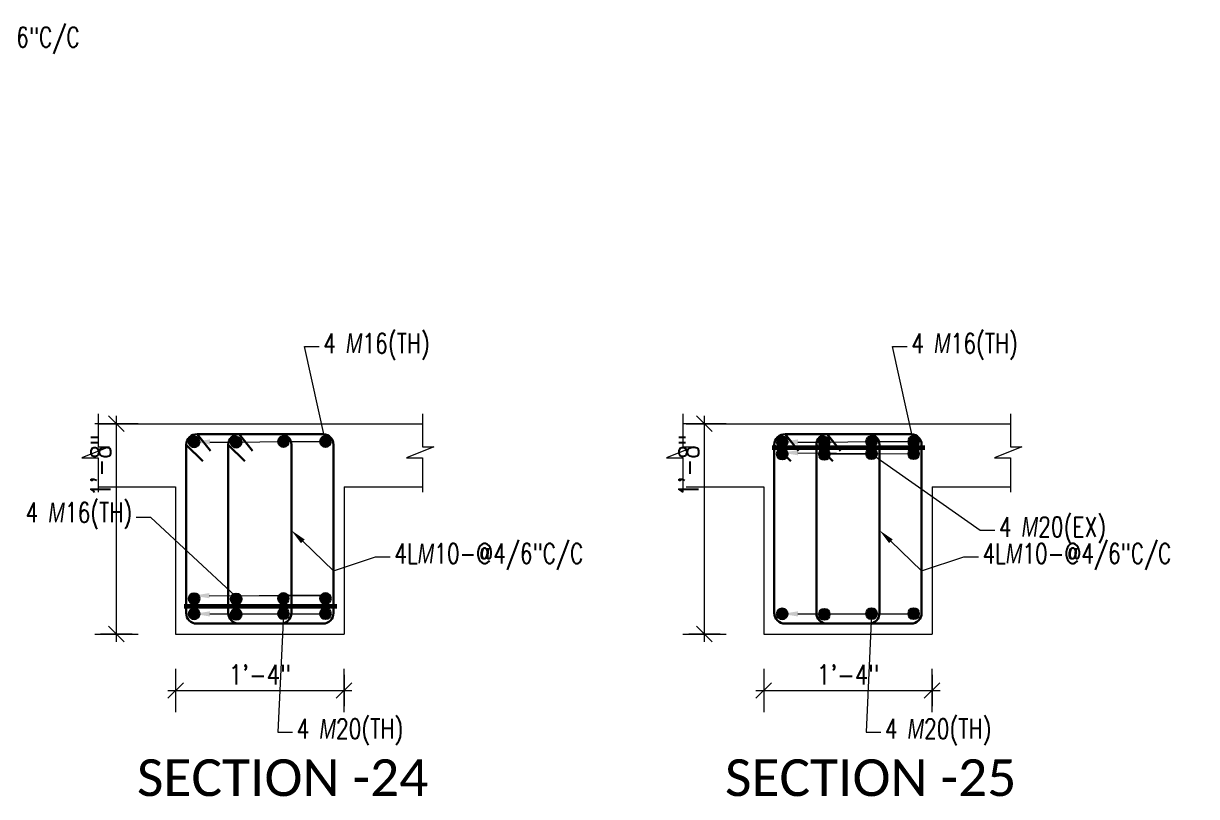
# Model space of a CAD drawing. Header units: inches. Extents: x 0 to 162649, y -36601 to -26324.
# Drawn here: x 155719.4 to 155830.9, y -36375.8 to -36302.3 of the extents above; entities that cross this region are included whole.
import ezdxf
from ezdxf import colors
from ezdxf.entities.mleader import LeaderData, LeaderLine
from ezdxf.math import Vec2, Vec3

# ---------------------------------------------------------------- set-up
doc = ezdxf.new("R2010")
doc.units = ezdxf.units.IN
doc.header["$MEASUREMENT"] = 0
for name, color, linetype, lineweight in [('Dim', 1, 'Continuous', 13), ('hatch', 252, 'Continuous', 0), ('OL_AR_Text', 140, 'Continuous', 5), ('Rein', 3, 'Continuous', 30), ('Stirrups', 191, 'Continuous', 25), ('TEXT', 7, 'Continuous', 9)]:
    doc.layers.add(name, color=color, linetype=linetype, lineweight=lineweight)
doc.styles.add('1-8 Annotative Text', font='calibri.ttf', dxfattribs={"height": 0.125})
doc.styles.add('DIM', font='simplex.shx', dxfattribs={"width": 0.75})
doc.styles.add('rmtext', font='romans.shx', dxfattribs={"width": 0.8})
doc.dimstyles.new('DIM-24', dxfattribs={"dimscale": 24, "dimtxt": 0.078125, "dimasz": 0.0625, "dimexe": 0.0625, "dimexo": 0.015625, "dimgap": 0.015625, "dimtad": 1, "dimdec": 1, "dimzin": 3, "dimdsep": 46, "dimlunit": 4, "dimtxsty": 'rmtext', "dimblk": 'OBLIQUE', "dimcen": 0.09375, "dimdle": 0.03125, "dimclrd": 1, "dimclre": 1, "dimclrt": 2, "dimadec": 0, "dimazin": 0, "dimtfac": 0.75, "dimtdec": 1, "dimtix": 1, "dimtmove": 0, "dimatfit": 3, "dimfxl": 0.0625, "dimfxlon": 1, "dimfrac": 1, "dimtolj": 1, "dimtzin": 0, "dimlwd": -1, "dimlwe": 5, "dimarcsym": 0})

# ---------------------------------------------------------------- blocks, each defined once
blk = doc.blocks.new('_Oblique')
for p, q in [((0, -1.375), (0, 1.375)), ((-0.495, -0.495), (0.495, 0.495))]:
    blk.add_line(p, q)
blk = doc.blocks.new('*D333')
at = {"layer": 'Defpoints', "color": 0, "transparency": 16777216}
for p in [(155733.88, -36360.36), (155749.88, -36360.36), (155749.88, -36365.72)]:
    blk.add_point(p, dxfattribs=at)
at = {"layer": 'Dim', "color": 1, "lineweight": 5, "transparency": 16777216}
for p, q in [((155733.88, -36364.22), (155733.88, -36367.22)), ((155749.88, -36364.22), (155749.88, -36367.22))]:
    blk.add_line(p, q, dxfattribs=at)
at = {"layer": 'Dim', "color": 1, "transparency": 16777216}
blk.add_line((155733.13, -36365.72), (155750.63, -36365.72), dxfattribs=at)
at = {"layer": 'Dim', "color": 1, "transparency": 16777216, "xscale": 1.5, "yscale": 1.5, "zscale": 1.5, "rotation": 180}
blk.add_blockref('_Oblique', (155733.88, -36365.72), dxfattribs=at)
at = {"layer": 'Dim', "color": 1, "transparency": 16777216, "xscale": 1.5, "yscale": 1.5, "zscale": 1.5}
blk.add_blockref('_Oblique', (155749.88, -36365.72), dxfattribs=at)
at = {"layer": 'Dim', "color": 2, "transparency": 16777216, "insert": (155741.88, -36364.22), "char_height": 1.875, "attachment_point": 5, "style": 'rmtext'}
blk.add_mtext('\\A1;1\'-4"', dxfattribs=at)
blk = doc.blocks.new('*D334')
at = {"layer": 'Defpoints', "color": 0, "transparency": 16777216}
for p in [(155728.25, -36340.36), (155733.88, -36340.36), (155733.88, -36360.36)]:
    blk.add_point(p, dxfattribs=at)
at = {"layer": 'Dim', "color": 1, "transparency": 16777216}
blk.add_line((155728.25, -36361.11), (155728.25, -36339.61), dxfattribs=at)
at = {"layer": 'Dim', "color": 1, "lineweight": 5, "transparency": 16777216}
for p, q in [((155729.75, -36340.36), (155726.75, -36340.36)), ((155729.75, -36360.36), (155726.75, -36360.36))]:
    blk.add_line(p, q, dxfattribs=at)
at = {"layer": 'Dim', "color": 1, "transparency": 16777216, "xscale": 1.5, "yscale": 1.5, "zscale": 1.5}
for p, rotation in [((155728.25, -36340.36), 90), ((155728.25, -36360.36), 270)]:
    blk.add_blockref('_Oblique', p, dxfattribs=dict(at, rotation=rotation))
at = {"layer": 'Dim', "color": 2, "transparency": 16777216, "insert": (155726.76, -36344.34), "char_height": 1.875, "attachment_point": 5, "rotation": 90, "style": 'rmtext'}
blk.add_mtext('\\A1;1\'-8"', dxfattribs=at)
blk = doc.blocks.new('*D416')
at = {"layer": 'Defpoints', "color": 0, "transparency": 16777216}
for p in [(155789.78, -36360.36), (155805.78, -36360.36), (155805.78, -36365.72)]:
    blk.add_point(p, dxfattribs=at)
at = {"layer": 'Dim', "color": 1, "lineweight": 5, "transparency": 16777216}
for p, q in [((155789.78, -36364.22), (155789.78, -36367.22)), ((155805.78, -36364.22), (155805.78, -36367.22))]:
    blk.add_line(p, q, dxfattribs=at)
at = {"layer": 'Dim', "color": 1, "transparency": 16777216}
blk.add_line((155789.03, -36365.72), (155806.53, -36365.72), dxfattribs=at)
at = {"layer": 'Dim', "color": 1, "transparency": 16777216, "xscale": 1.5, "yscale": 1.5, "zscale": 1.5, "rotation": 180}
blk.add_blockref('_Oblique', (155789.78, -36365.72), dxfattribs=at)
at = {"layer": 'Dim', "color": 1, "transparency": 16777216, "xscale": 1.5, "yscale": 1.5, "zscale": 1.5}
blk.add_blockref('_Oblique', (155805.78, -36365.72), dxfattribs=at)
at = {"layer": 'Dim', "color": 2, "transparency": 16777216, "insert": (155797.78, -36364.22), "char_height": 1.875, "attachment_point": 5, "style": 'rmtext'}
blk.add_mtext('\\A1;1\'-4"', dxfattribs=at)
blk = doc.blocks.new('*D417')
at = {"layer": 'Defpoints', "color": 0, "transparency": 16777216}
for p in [(155784.14, -36340.36), (155789.78, -36340.36), (155789.78, -36360.36)]:
    blk.add_point(p, dxfattribs=at)
at = {"layer": 'Dim', "color": 1, "transparency": 16777216}
blk.add_line((155784.14, -36361.11), (155784.14, -36339.61), dxfattribs=at)
at = {"layer": 'Dim', "color": 1, "lineweight": 5, "transparency": 16777216}
for p, q in [((155785.64, -36340.36), (155782.64, -36340.36)), ((155785.64, -36360.36), (155782.64, -36360.36))]:
    blk.add_line(p, q, dxfattribs=at)
at = {"layer": 'Dim', "color": 1, "transparency": 16777216, "xscale": 1.5, "yscale": 1.5, "zscale": 1.5}
for p, rotation in [((155784.14, -36340.36), 90), ((155784.14, -36360.36), 270)]:
    blk.add_blockref('_Oblique', p, dxfattribs=dict(at, rotation=rotation))
at = {"layer": 'Dim', "color": 2, "transparency": 16777216, "insert": (155782.65, -36344.34), "char_height": 1.875, "attachment_point": 5, "rotation": 90, "style": 'rmtext'}
blk.add_mtext('\\A1;1\'-8"', dxfattribs=at)

msp = doc.modelspace()

# ---------------------------------------------------------------- hatches: boundary and pattern name
at = {"layer": 'Rein'}
h = msp.add_hatch(color=256, dxfattribs=at)
h.dxf.hatch_style = 1
h.paths.add_polyline_path([(155736.13, -36342.09, 1), (155735.13, -36342.09, 1)])
h = msp.add_hatch(color=256, dxfattribs=at)
h.dxf.hatch_style = 1
h.paths.add_polyline_path([(155740.13, -36342.12, 1), (155739.13, -36342.12, 1)])
h = msp.add_hatch(color=256, dxfattribs=at)
h.dxf.hatch_style = 1
h.paths.add_polyline_path([(155744.62, -36342.06, 1), (155743.62, -36342.06, 1)])
h = msp.add_hatch(color=256, dxfattribs=at)
h.dxf.hatch_style = 1
h.paths.add_polyline_path([(155748.62, -36342.06, 1), (155747.62, -36342.06, 1)])
h = msp.add_hatch(color=256, dxfattribs=at)
h.dxf.hatch_style = 1
h.paths.add_polyline_path([(155792.03, -36342.09, 1), (155791.03, -36342.09, 1)])
h = msp.add_hatch(color=256, dxfattribs=at)
h.dxf.hatch_style = 1
h.paths.add_polyline_path([(155796.03, -36342.12, 1), (155795.03, -36342.12, 1)])
h = msp.add_hatch(color=256, dxfattribs=at)
h.dxf.hatch_style = 1
h.paths.add_polyline_path([(155800.52, -36342.06, 1), (155799.52, -36342.06, 1)])
h = msp.add_hatch(color=256, dxfattribs=at)
h.dxf.hatch_style = 1
h.paths.add_polyline_path([(155804.52, -36342.06, 1), (155803.52, -36342.06, 1)])
h = msp.add_hatch(color=256, dxfattribs=at)
h.dxf.hatch_style = 1
h.paths.add_polyline_path([(155792.03, -36343.24, 1), (155791.03, -36343.24, 1)])
h = msp.add_hatch(color=256, dxfattribs=at)
h.dxf.hatch_style = 1
h.paths.add_polyline_path([(155796.03, -36343.27, 1), (155795.03, -36343.27, 1)])
h = msp.add_hatch(color=256, dxfattribs=at)
h.dxf.hatch_style = 1
h.paths.add_polyline_path([(155800.52, -36343.21, 1), (155799.52, -36343.21, 1)])
h = msp.add_hatch(color=256, dxfattribs=at)
h.dxf.hatch_style = 1
h.paths.add_polyline_path([(155804.52, -36343.21, 1), (155803.52, -36343.21, 1)])
h = msp.add_hatch(color=256, dxfattribs=at)
h.dxf.hatch_style = 1
h.paths.add_polyline_path([(155736.13, -36356.99, 1), (155735.13, -36356.99, 1)])
h = msp.add_hatch(color=256, dxfattribs=at)
h.dxf.hatch_style = 1
h.paths.add_polyline_path([(155740.13, -36357.02, 1), (155739.13, -36357.02, 1)])
h = msp.add_hatch(color=256, dxfattribs=at)
h.dxf.hatch_style = 1
h.paths.add_polyline_path([(155744.62, -36356.97, 1), (155743.62, -36356.97, 1)])
h = msp.add_hatch(color=256, dxfattribs=at)
h.dxf.hatch_style = 1
h.paths.add_polyline_path([(155748.62, -36356.97, 1), (155747.62, -36356.97, 1)])
h = msp.add_hatch(color=256, dxfattribs=at)
h.dxf.hatch_style = 1
h.paths.add_polyline_path([(155736.13, -36358.44, 1), (155735.13, -36358.44, 1)])
h = msp.add_hatch(color=256, dxfattribs=at)
h.dxf.hatch_style = 1
h.paths.add_polyline_path([(155740.13, -36358.48, 1), (155739.13, -36358.48, 1)])
h = msp.add_hatch(color=256, dxfattribs=at)
h.dxf.hatch_style = 1
h.paths.add_polyline_path([(155744.62, -36358.42, 1), (155743.62, -36358.42, 1)])
h = msp.add_hatch(color=256, dxfattribs=at)
h.dxf.hatch_style = 1
h.paths.add_polyline_path([(155748.62, -36358.42, 1), (155747.62, -36358.42, 1)])
h = msp.add_hatch(color=256, dxfattribs=at)
h.dxf.hatch_style = 1
h.paths.add_polyline_path([(155792.03, -36358.44, 1), (155791.03, -36358.44, 1)])
h = msp.add_hatch(color=256, dxfattribs=at)
h.dxf.hatch_style = 1
h.paths.add_polyline_path([(155796.03, -36358.48, 1), (155795.03, -36358.48, 1)])
h = msp.add_hatch(color=256, dxfattribs=at)
h.dxf.hatch_style = 1
h.paths.add_polyline_path([(155800.52, -36358.42, 1), (155799.52, -36358.42, 1)])
h = msp.add_hatch(color=256, dxfattribs=at)
h.dxf.hatch_style = 1
h.paths.add_polyline_path([(155804.52, -36358.42, 1), (155803.52, -36358.42, 1)])

# ---------------------------------------------------------------- linework, layer by layer
at = {"layer": 'Dim', "lineweight": 60}
for p, q in [((155790.59, -36342.61), (155805.09, -36342.61)), ((155734.7, -36357.71), (155749.2, -36357.71))]:
    msp.add_line(p, q, dxfattribs=at)
at = {"layer": 'hatch'}
for p, q in [((155726.51, -36339.42), (155726.51, -36342.55)), ((155757.35, -36339.42), (155757.35, -36342.55)), ((155782.08, -36339.42), (155782.08, -36342.55)), ((155813.24, -36339.42), (155813.24, -36342.55)), ((155726.51, -36340.36), (155757.35, -36340.36)), ((155782.4, -36340.36), (155813.24, -36340.36)), ((155727.56, -36342.55), (155724.96, -36343.61)), ((155727.56, -36342.55), (155724.96, -36343.61)), ((155726.51, -36342.55), (155727.56, -36342.55)), ((155758.41, -36342.55), (155755.81, -36343.61)), ((155757.35, -36342.55), (155758.41, -36342.55)), ((155783.14, -36342.55), (155780.54, -36343.61)), ((155783.14, -36342.55), (155780.54, -36343.61)), ((155782.08, -36342.55), (155783.14, -36342.55)), ((155814.3, -36342.55), (155811.7, -36343.61)), ((155813.24, -36342.55), (155814.3, -36342.55)), ((155724.96, -36343.61), (155726.51, -36343.61)), ((155726.51, -36343.61), (155726.51, -36346.86)), ((155755.81, -36343.61), (155757.35, -36343.61)), ((155757.35, -36343.61), (155757.35, -36346.86)), ((155780.54, -36343.61), (155782.08, -36343.61)), ((155782.08, -36343.61), (155782.08, -36346.86)), ((155811.7, -36343.61), (155813.24, -36343.61)), ((155813.24, -36343.61), (155813.24, -36346.86)), ((155726.51, -36346.36), (155733.88, -36346.36)), ((155733.88, -36346.36), (155733.88, -36360.36)), ((155749.88, -36346.36), (155749.88, -36360.36)), ((155749.88, -36346.36), (155757.35, -36346.36)), ((155782.4, -36346.36), (155789.78, -36346.36)), ((155789.78, -36346.36), (155789.78, -36360.36)), ((155805.78, -36346.36), (155805.78, -36360.36)), ((155805.78, -36346.36), (155813.24, -36346.36)), ((155733.88, -36360.36), (155749.88, -36360.36)), ((155789.78, -36360.36), (155805.78, -36360.36))]:
    msp.add_line(p, q, dxfattribs=at)
at = {"layer": 'Rein'}
for centre in [(155735.63, -36342.09), (155739.63, -36342.12), (155744.12, -36342.06), (155748.12, -36342.06), (155791.53, -36342.09), (155795.53, -36342.12), (155800.02, -36342.06), (155804.02, -36342.06), (155791.53, -36343.24), (155795.53, -36343.27), (155800.02, -36343.21), (155804.02, -36343.21), (155735.63, -36356.99), (155739.63, -36357.02), (155744.12, -36356.97), (155748.12, -36356.97), (155735.63, -36358.44), (155739.63, -36358.48), (155744.12, -36358.42), (155748.12, -36358.42), (155791.53, -36358.44), (155795.53, -36358.48), (155800.02, -36358.42), (155804.02, -36358.42)]:
    msp.add_circle(centre, 0.5, dxfattribs=at)
at = {"layer": 'Stirrups', "lineweight": 30}
for p, q in [((155735.92, -36341.36), (155737.18, -36342.93)), ((155739.92, -36341.36), (155741.18, -36342.93)), ((155791.81, -36341.36), (155793.07, -36342.93)), ((155795.81, -36341.36), (155797.07, -36342.93)), ((155734.88, -36342.36), (155736.46, -36343.92)), ((155738.88, -36342.36), (155740.46, -36343.92)), ((155790.78, -36342.36), (155792.35, -36343.92)), ((155794.78, -36342.36), (155796.35, -36343.92))]:
    msp.add_line(p, q, dxfattribs=at)
for points in [[(155735.88, -36359.36), (155747.88, -36359.36, 0.414214), (155748.88, -36358.36), (155748.88, -36342.36, 0.404381), (155747.92, -36341.36), (155735.92, -36341.36, 0.424115), (155734.88, -36342.36), (155734.88, -36358.36, 0.414214)], [(155739.88, -36359.36), (155743.88, -36359.36, 0.414214), (155744.88, -36358.36), (155744.88, -36342.36, 0.404381), (155743.92, -36341.36), (155739.92, -36341.36, 0.424115), (155738.88, -36342.36), (155738.88, -36358.36, 0.414214)], [(155791.78, -36359.36), (155803.78, -36359.36, 0.414214), (155804.78, -36358.36), (155804.78, -36342.36, 0.404381), (155803.81, -36341.36), (155791.81, -36341.36, 0.424115), (155790.78, -36342.36), (155790.78, -36358.36, 0.414214)], [(155795.78, -36359.36), (155799.78, -36359.36, 0.414214), (155800.78, -36358.36), (155800.78, -36342.36, 0.404381), (155799.81, -36341.36), (155795.81, -36341.36, 0.424115), (155794.78, -36342.36), (155794.78, -36358.36, 0.414214)]]:
    msp.add_lwpolyline(points, format="xyb", close=True, dxfattribs=at)

# ---------------------------------------------------------------- texts
at = {"layer": 'OL_AR_Text', "char_height": 3.5, "width": 2.6734445e-317, "attachment_point": 1, "style": '1-8 Annotative Text'}
for s, insert in [('SECTION -24', (155730.21, -36372.26)), ('SECTION -25', (155786.1, -36372.26))]:
    msp.add_mtext(s, dxfattribs=dict(at, insert=insert))

# ---------------------------------------------------------------- dimensions: what is measured, and where the dimension line sits
at = {"layer": 'Dim'}
for base, p1, p2, picture, middle in [((155728.25, -36340.36), (155733.88, -36360.36), (155733.88, -36340.36), '*D334', (155728.25, -36344.34)), ((155784.14, -36340.36), (155789.78, -36360.36), (155789.78, -36340.36), '*D417', (155784.14, -36344.34))]:
    dim = msp.add_linear_dim(base=base, p1=p1, p2=p2, angle=90, dimstyle='DIM-24', dxfattribs=at)
    dim.commit()
    dim.dimension.update_dxf_attribs({"geometry": picture, "text_midpoint": middle, "dimtype": 160})
for base, p1, p2, picture, middle in [((155749.88, -36365.72), (155733.88, -36360.36), (155749.88, -36360.36), '*D333', (155741.88, -36364.22)), ((155805.78, -36365.72), (155789.78, -36360.36), (155805.78, -36360.36), '*D416', (155797.78, -36364.22))]:
    dim = msp.add_linear_dim(base=base, p1=p1, p2=p2, dimstyle='DIM-24', dxfattribs=at)
    dim.commit()
    dim.dimension.update_dxf_attribs({"geometry": picture, "text_midpoint": middle})

# ---------------------------------------------------------------- leaders
at = {"layer": 'TEXT'}
ml = msp.add_multileader_mtext('Standard', dxfattribs=at)
ml.set_content('4L{\\Fgothici|c0;M}10-@4/6"C/C ', color=256, style='DIM')
ml.set_leader_properties(color=1, linetype='ByLayer', lineweight=9)
ml.build(insert=Vec2(0, 0))
ml.multileader.update_dxf_attribs({"text_right_attachment_type": 2, "dogleg_length": 0.25, "arrow_head_size": 1.5, "scale": 32})
ctx = ml.context
ctx.base_point, ctx.scale, ctx.char_height, ctx.arrow_head_size, ctx.landing_gap_size, ctx.plane_origin = Vec3(155706.42, -36303.94), 32, 1.875, 1.5, 0.375, Vec3(155716.95, -36313.7)
ctx.right_attachment = 2
notes = []
notes.append((ctx, [(0, (1, 1, 0), (155705.01, -36303.94), (1, 0), 1.4, [(1, [(155697.01, -36302.32), (155701.01, -36305.28)], 0, [])])]))
ctx.mtext.insert, ctx.mtext.flow_direction = Vec3(155706.79, -36302.69), 5
ml = msp.add_multileader_mtext('Standard', dxfattribs=at)
ml.set_content('4 {\\Fgothici|c0;M}16(TH) ', color=256, style='DIM')
ml.set_leader_properties(color=1, linetype='ByLayer', lineweight=9)
ml.build(insert=Vec2(0, 0))
ml.multileader.update_dxf_attribs({"text_right_attachment_type": 2, "dogleg_length": 0.25, "arrow_head_size": 1.5, "scale": 32})
ctx = ml.context
ctx.base_point, ctx.scale, ctx.char_height, ctx.arrow_head_size, ctx.landing_gap_size, ctx.plane_origin = Vec3(155747.53, -36333.03), 32, 1.875, 1.5, 0.375, Vec3(155758.63, -36341.12)
ctx.right_attachment = 2
notes.append((ctx, [(0, (1, 1, 0), (155746.13, -36333.03), (1, 0), 1.4, [(3, [(155735.63, -36342.09), (155739.63, -36342.12), (155744.12, -36342.06), (155748.12, -36342.06)], 0, [])])]))
ctx.mtext.insert, ctx.mtext.flow_direction = Vec3(155747.9, -36331.78), 5
ml = msp.add_multileader_mtext('Standard', dxfattribs=at)
ml.set_content('4 {\\Fgothici|c0;M}16(TH) ', color=256, style='DIM')
ml.set_leader_properties(color=1, linetype='ByLayer', lineweight=9)
ml.build(insert=Vec2(0, 0))
ml.multileader.update_dxf_attribs({"text_right_attachment_type": 2, "dogleg_length": 0.25, "arrow_head_size": 1.5, "scale": 32})
ctx = ml.context
ctx.base_point, ctx.scale, ctx.char_height, ctx.arrow_head_size, ctx.landing_gap_size, ctx.plane_origin = Vec3(155803.42, -36333.03), 32, 1.875, 1.5, 0.375, Vec3(155814.52, -36341.12)
ctx.right_attachment = 2
notes.append((ctx, [(0, (1, 1, 0), (155802.02, -36333.03), (1, 0), 1.4, [(3, [(155791.53, -36342.09), (155795.53, -36342.12), (155800.02, -36342.06), (155804.02, -36342.06)], 0, [])])]))
ctx.mtext.insert, ctx.mtext.flow_direction = Vec3(155803.8, -36331.78), 5
ml = msp.add_multileader_mtext('Standard', dxfattribs=at)
ml.set_content('4 {\\Fgothici|c0;M}20(EX) ', color=256, style='DIM')
ml.set_leader_properties(color=1, linetype='ByLayer', lineweight=9)
ml.build(insert=Vec2(0, 0))
ml.multileader.update_dxf_attribs({"text_right_attachment_type": 2, "dogleg_length": 0.25, "arrow_head_size": 1.5, "scale": 32})
ctx = ml.context
ctx.base_point, ctx.scale, ctx.char_height, ctx.arrow_head_size, ctx.landing_gap_size, ctx.plane_origin = Vec3(155811.75, -36350.48), 32, 1.875, 1.5, 0.375, Vec3(155812.56, -36348.44)
ctx.right_attachment = 2
notes.append((ctx, [(0, (1, 1, 0), (155810.35, -36350.48), (1, 0), 1.4, [(2, [(155791.53, -36343.11), (155804.02, -36343.21), (155795.53, -36343.27), (155800.02, -36343.21)], 0, [])])]))
ctx.mtext.insert, ctx.mtext.flow_direction = Vec3(155812.12, -36349.23), 5
ml = msp.add_multileader_mtext('Standard', dxfattribs=at)
ml.set_content('4 {\\Fgothici|c0;M}16(TH) ', color=256, style='DIM')
ml.set_leader_properties(color=1, linetype='ByLayer', lineweight=9)
ml.build(insert=Vec2(0, 0))
ml.multileader.update_dxf_attribs({"text_right_attachment_type": 2, "dogleg_length": 0.25, "arrow_head_size": 1.5, "scale": 32})
ctx = ml.context
ctx.base_point, ctx.scale, ctx.char_height, ctx.arrow_head_size, ctx.landing_gap_size, ctx.plane_origin = Vec3(155718.52, -36349.11), 32, 1.875, 1.5, 0.375, Vec3(155758.57, -36355.18)
ctx.right_attachment, ctx.text_align_type = 2, 2
notes.append((ctx, [(1, (1, 1, 0), (155731.52, -36349.28), (-1, 0), 1.4, [(3, [(155735.57, -36356.71), (155748.06, -36356.69), (155744.06, -36356.69), (155739.57, -36356.74)], 0, [])])]))
ctx.mtext.insert, ctx.mtext.alignment, ctx.mtext.flow_direction = Vec3(155729.74, -36347.86), 3, 5
ml = msp.add_multileader_mtext('Standard', dxfattribs=at)
ml.set_content('4L{\\Fgothici|c0;M}10-@4/6"C/C ', color=256, style='DIM')
ml.set_leader_properties(color=1, linetype='ByLayer', lineweight=9)
ml.build(insert=Vec2(0, 0))
ml.multileader.update_dxf_attribs({"text_right_attachment_type": 2, "dogleg_length": 0.25, "arrow_head_size": 1.5, "scale": 32})
ctx = ml.context
ctx.base_point, ctx.scale, ctx.char_height, ctx.arrow_head_size, ctx.landing_gap_size, ctx.plane_origin = Vec3(155754.29, -36353.01), 32, 1.875, 1.5, 0.375, Vec3(155764.82, -36362.76)
ctx.right_attachment = 2
notes.append((ctx, [(0, (1, 1, 0), (155752.88, -36353.01), (1, 0), 1.4, [(1, [(155744.88, -36350.5), (155748.88, -36354.34)], 0, [])])]))
ctx.mtext.insert, ctx.mtext.flow_direction = Vec3(155754.66, -36351.76), 5
ml = msp.add_multileader_mtext('Standard', dxfattribs=at)
ml.set_content('4L{\\Fgothici|c0;M}10-@4/6"C/C ', color=256, style='DIM')
ml.set_leader_properties(color=1, linetype='ByLayer', lineweight=9)
ml.build(insert=Vec2(0, 0))
ml.multileader.update_dxf_attribs({"text_right_attachment_type": 2, "dogleg_length": 0.25, "arrow_head_size": 1.5, "scale": 32})
ctx = ml.context
ctx.base_point, ctx.scale, ctx.char_height, ctx.arrow_head_size, ctx.landing_gap_size, ctx.plane_origin = Vec3(155810.18, -36353.01), 32, 1.875, 1.5, 0.375, Vec3(155820.72, -36362.76)
ctx.right_attachment = 2
notes.append((ctx, [(0, (1, 1, 0), (155808.78, -36353.01), (1, 0), 1.4, [(1, [(155800.78, -36350.5), (155804.78, -36354.34)], 0, [])])]))
ctx.mtext.insert, ctx.mtext.flow_direction = Vec3(155810.56, -36351.76), 5
ml = msp.add_multileader_mtext('Standard', dxfattribs=at)
ml.set_content('4 {\\Fgothici|c0;M}20(TH) ', color=256, style='DIM')
ml.set_leader_properties(color=1, linetype='ByLayer', lineweight=9)
ml.build(insert=Vec2(0, 0))
ml.multileader.update_dxf_attribs({"text_right_attachment_type": 2, "dogleg_length": 0.25, "arrow_head_size": 1.5, "scale": 32})
ctx = ml.context
ctx.base_point, ctx.scale, ctx.char_height, ctx.arrow_head_size, ctx.landing_gap_size, ctx.plane_origin = Vec3(155745.01, -36369.67), 32, 1.875, 1.5, 0.375, Vec3(155756.67, -36367.62)
ctx.right_attachment = 2
notes.append((ctx, [(0, (1, 1, 0), (155743.6, -36369.67), (1, 0), 1.4, [(2, [(155735.63, -36358.44), (155748.12, -36358.42), (155739.63, -36358.48), (155744.12, -36358.42)], 0, [])])]))
ctx.mtext.insert, ctx.mtext.flow_direction = Vec3(155745.38, -36368.42), 5
ml = msp.add_multileader_mtext('Standard', dxfattribs=at)
ml.set_content('4 {\\Fgothici|c0;M}20(TH) ', color=256, style='DIM')
ml.set_leader_properties(color=1, linetype='ByLayer', lineweight=9)
ml.build(insert=Vec2(0, 0))
ml.multileader.update_dxf_attribs({"text_right_attachment_type": 2, "dogleg_length": 0.25, "arrow_head_size": 1.5, "scale": 32})
ctx = ml.context
ctx.base_point, ctx.scale, ctx.char_height, ctx.arrow_head_size, ctx.landing_gap_size, ctx.plane_origin = Vec3(155800.9, -36369.67), 32, 1.875, 1.5, 0.375, Vec3(155812.56, -36367.62)
ctx.right_attachment = 2
notes.append((ctx, [(0, (1, 1, 0), (155799.5, -36369.67), (1, 0), 1.4, [(2, [(155791.53, -36358.44), (155804.02, -36358.42), (155795.53, -36358.48), (155800.02, -36358.42)], 0, [])])]))
ctx.mtext.insert, ctx.mtext.flow_direction = Vec3(155801.28, -36368.42), 5
for ctx, leaders in notes:
    for number, flags, end, landing, length, lines in leaders:
        leader = LeaderData()
        leader.index, (leader.has_last_leader_line, leader.has_dogleg_vector, leader.attachment_direction) = number, flags
        leader.last_leader_point, leader.dogleg_vector, leader.dogleg_length = Vec3(end), Vec3(landing), length
        for number, points, colour, breaks in lines:
            line = LeaderLine()
            line.index, line.vertices, line.color, line.breaks = number, Vec3.list(points), colors.encode_raw_color(colour), breaks
            leader.lines.append(line)
        ctx.leaders.append(leader)

doc.saveas('drawing.dxf')
